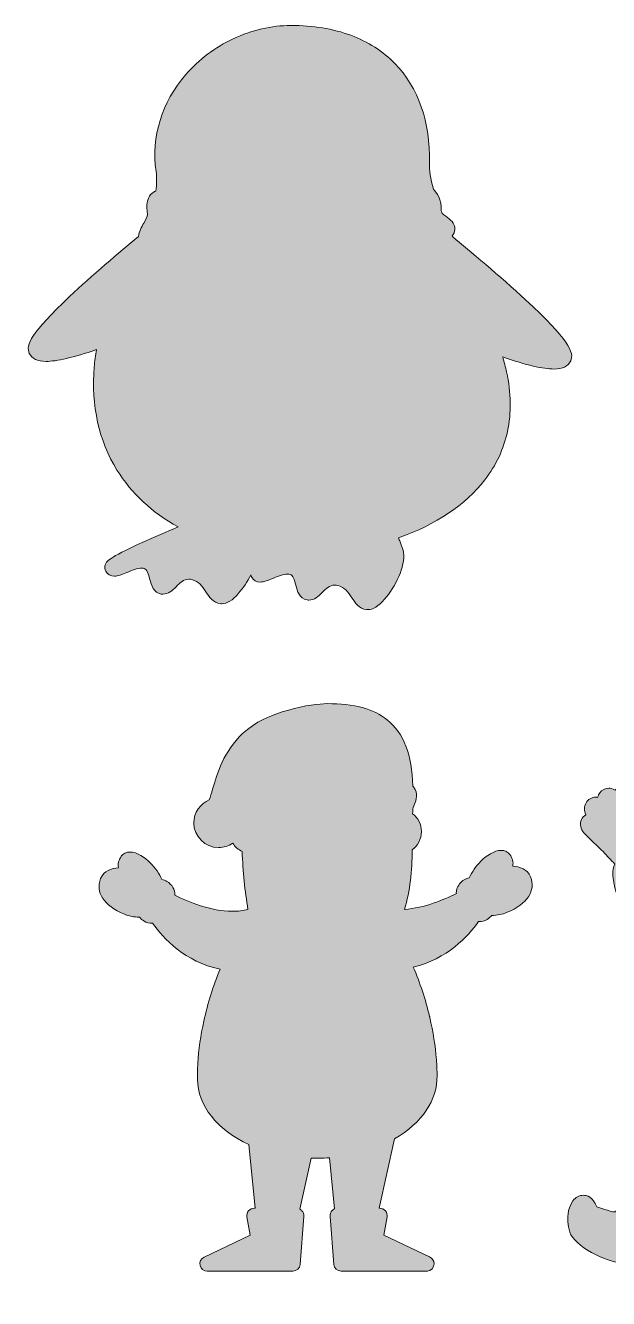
# Model space of a CAD drawing. Header units: inches. Extents: x -261 to 5410, y -3803 to -146.
# Drawn here: x 2835 to 3493, y -3781 to -2344 of the extents above; entities that cross this region are included whole.
import ezdxf

# ---------------------------------------------------------------- set-up
doc = ezdxf.new("R2010")
doc.units = ezdxf.units.IN
doc.header["$MEASUREMENT"] = 0
doc.layers.add('Layer 1', color=7, linetype='Continuous')

# ---------------------------------------------------------------- blocks, each defined once
blk = doc.blocks.new('block 44')
at = {"layer": 'Layer 1', "true_color": 0x2d2932}
h = blk.add_hatch(color=250, dxfattribs=at)
h.dxf.hatch_style = 2
edge = h.paths.add_edge_path()
edge.add_spline(control_points=[(3431.5, -2731.6), (3419.4, -2731.6), (3400.1, -2727.1), (3373.8, -2718), (3375.4, -2723.7), (3376.8, -2729.4), (3378, -2734.9), (3383.3, -2758.5), (3383.6, -2781.1), (3379.1, -2802), (3374.9, -2821.8), (3366.3, -2840.2), (3353.6, -2856.7), (3331.9, -2884.8), (3298.3, -2907.3), (3256.1, -2922.1), (3256.7, -2923.7), (3257.4, -2925.3), (3257.9, -2926.6), (3259.8, -2931.4), (3261.3, -2935.1), (3261.8, -2938.5), (3264, -2954.5), (3252.4, -2977.7), (3240.4, -2991.5), (3233.5, -2999.4), (3227.3, -3003.2), (3221.5, -3003.2), (3220.9, -3003.2), (3220.4, -3003.2), (3219.9, -3003.1), (3211.6, -3002.1), (3207.2, -2995.5), (3203.4, -2989.7), (3199.4, -2983.6), (3195.6, -2977.9), (3187.6, -2975.9), (3186.4, -2975.7), (3185.3, -2975.5), (3184.2, -2975.5), (3178.5, -2975.5), (3174.3, -2979.6), (3169.9, -2984), (3165.6, -2988.2), (3161.3, -2992.4), (3155.1, -2992.4), (3154.4, -2992.4), (3153.7, -2992.4), (3153, -2992.3), (3144.2, -2990.8), (3141.9, -2982.1), (3140.3, -2975.7), (3138.6, -2969.2), (3137.2, -2964.8), (3133.8, -2963.4), (3133.1, -2963.1), (3132.1, -2963), (3131, -2963), (3126.3, -2963), (3119.9, -2965.6), (3114.3, -2967.9), (3108.8, -2970.2), (3104.4, -2972), (3100.2, -2972), (3095.9, -2972), (3092.4, -2970), (3090.5, -2966.6), (3090, -2965.7), (3089.7, -2964.9), (3089.5, -2964), (3085.6, -2971.7), (3080.8, -2979), (3075.8, -2984.7), (3068.9, -2992.7), (3062.7, -2996.5), (3056.8, -2996.5), (3056.3, -2996.5), (3055.7, -2996.5), (3055.2, -2996.4), (3046.9, -2995.4), (3042.6, -2988.8), (3038.7, -2983), (3034.7, -2976.9), (3030.9, -2971.2), (3022.9, -2969.2), (3021.8, -2969), (3020.6, -2968.8), (3019.5, -2968.8), (3013.9, -2968.8), (3009.7, -2972.9), (3005.2, -2977.3), (3001, -2981.5), (2996.6, -2985.7), (2990.4, -2985.7), (2989.7, -2985.7), (2989, -2985.7), (2988.4, -2985.6), (2979.6, -2984.1), (2977.3, -2975.4), (2975.6, -2969), (2973.9, -2962.5), (2972.5, -2958.1), (2969.1, -2956.7), (2968.4, -2956.4), (2967.5, -2956.3), (2966.4, -2956.3), (2961.6, -2956.3), (2955.3, -2958.9), (2949.7, -2961.2), (2944.1, -2963.5), (2939.7, -2965.3), (2935.6, -2965.3), (2931.3, -2965.3), (2927.7, -2963.3), (2925.8, -2959.9), (2924.6, -2957.7), (2924.4, -2955), (2925.2, -2952.6), (2926.6, -2948.8), (2927.8, -2945.3), (2967, -2927.4), (2980.4, -2921.3), (2995.2, -2915), (3007.4, -2909.8), (2978.3, -2893.7), (2954.6, -2871.7), (2938.5, -2845.6), (2918, -2812.4), (2909.4, -2773.2), (2912.9, -2729.1), (2913.4, -2722.7), (2914.2, -2716.2), (2915.3, -2709.7), (2889.5, -2718.5), (2870.4, -2723), (2858.5, -2723), (2848.7, -2723), (2842.4, -2719.9), (2839.6, -2713.9), (2835.3, -2704.5), (2841.4, -2691.1), (2885.1, -2649.8), (2910.3, -2626.1), (2941, -2600), (2962.9, -2581.9), (2963.2, -2576.6), (2966.2, -2571.4), (2968.8, -2566.8), (2970.3, -2564.2), (2973.3, -2558.9), (2973.1, -2557.1), (2971.4, -2546.4), (2972.5, -2539.2), (2976.5, -2534.6), (2978.1, -2532.8), (2980.1, -2531.4), (2982.4, -2530.7), (2983.5, -2522.8), (2983.6, -2515.5), (2982.6, -2508.5), (2977.1, -2469.4), (2989, -2430.6), (3016.2, -2399.2), (3030.8, -2382.4), (3049.3, -2368.4), (3069.7, -2358.8), (3090.5, -2349), (3113, -2343.8), (3134.7, -2343.8), (3159.7, -2343.8), (3182.5, -2347.5), (3202.4, -2354.9), (3221.8, -2362.1), (3238.4, -2372.8), (3251.9, -2386.6), (3278.6, -2413.9), (3292.1, -2452.6), (3291, -2498.7), (3290.8, -2507.3), (3292.3, -2517), (3295.6, -2528.5), (3298.8, -2531.9), (3305.2, -2540.3), (3304.3, -2553.1), (3304.7, -2554.1), (3305.1, -2555), (3305.5, -2556.1), (3306.7, -2557.1), (3308.2, -2558.2), (3309.6, -2559.2), (3314.3, -2562.6), (3320.2, -2566.9), (3319.8, -2574.1), (3319.6, -2576.7), (3318.6, -2579.1), (3316.8, -2581.3), (3317, -2581.7), (3317.1, -2582), (3317.3, -2582.4), (3336, -2597.7), (3370.7, -2626.7), (3399.5, -2653.5), (3448, -2698.4), (3454.9, -2712.8), (3450.4, -2722.5), (3447.6, -2728.6), (3441.2, -2731.6), (3431.5, -2731.6)], knot_values=[0, 0, 0, 0, 1, 1, 1, 2, 2, 2, 3, 3, 3, 4, 4, 4, 5, 5, 5, 6, 6, 6, 7, 7, 7, 8, 8, 8, 9, 9, 9, 10, 10, 10, 11, 11, 11, 12, 12, 12, 13, 13, 13, 14, 14, 14, 15, 15, 15, 16, 16, 16, 17, 17, 17, 18, 18, 18, 19, 19, 19, 20, 20, 20, 21, 21, 21, 22, 22, 22, 23, 23, 23, 24, 24, 24, 25, 25, 25, 26, 26, 26, 27, 27, 27, 28, 28, 28, 29, 29, 29, 30, 30, 30, 31, 31, 31, 32, 32, 32, 33, 33, 33, 34, 34, 34, 35, 35, 35, 36, 36, 36, 37, 37, 37, 38, 38, 38, 39, 39, 39, 40, 40, 40, 41, 41, 41, 42, 42, 42, 43, 43, 43, 44, 44, 44, 45, 45, 45, 46, 46, 46, 47, 47, 47, 48, 48, 48, 49, 49, 49, 50, 50, 50, 51, 51, 51, 52, 52, 52, 53, 53, 53, 54, 54, 54, 55, 55, 55, 56, 56, 56, 57, 57, 57, 58, 58, 58, 59, 59, 59, 60, 60, 60, 61, 61, 61, 62, 62, 62, 63, 63, 63, 64, 64, 64, 65, 65, 65, 66, 66, 66, 67, 67, 67, 68, 68, 68, 69, 69, 69, 69], degree=3, periodic=1)
h = blk.add_hatch(color=250, dxfattribs=at)
h.dxf.hatch_style = 2
edge = h.paths.add_edge_path()
edge.add_spline(control_points=[(3405.1, -3304.8), (3411.4, -3320.3), (3401.3, -3335.7), (3378.8, -3344.8), (3373, -3347.2), (3367.3, -3348.3), (3361.7, -3348.3), (3361.7, -3348.3), (3361.3, -3348.3), (3361.3, -3348.3), (3359.9, -3350.2), (3358.1, -3351.7), (3356.1, -3352.9), (3353.3, -3354.5), (3350.2, -3355.3), (3347.1, -3355.3), (3346.9, -3355.3), (3346.7, -3355.3), (3346.5, -3355.3), (3334.7, -3371.9), (3311, -3397.7), (3272.8, -3406.6), (3280.4, -3424.2), (3286.6, -3443), (3291.2, -3462.5), (3291.3, -3462.8), (3291.4, -3463.1), (3291.4, -3463.4), (3295.2, -3479.5), (3297.7, -3495.6), (3298.9, -3511.3), (3299.4, -3517.3), (3299.6, -3523.3), (3299.7, -3529.1), (3300.1, -3556.7), (3282.7, -3582.6), (3251.8, -3600.4), (3251.8, -3600.4), (3234.4, -3678.9), (3234.4, -3678.9), (3234.4, -3678.9), (3235, -3678.9), (3235, -3678.9), (3237.5, -3678.9), (3239.8, -3680), (3241.4, -3681.9), (3243, -3683.8), (3243.7, -3686.3), (3243.2, -3688.7), (3243.2, -3688.7), (3239.6, -3709.2), (3239.6, -3709.2), (3239.6, -3709.2), (3291.2, -3733.8), (3291.2, -3733.8), (3294.3, -3735.2), (3296.2, -3738.2), (3296.2, -3741.5), (3296.2, -3745.9), (3292.9, -3749.5), (3288.7, -3749.9), (3288.7, -3749.9), (3288.5, -3749.9), (3288.5, -3749.9), (3288.5, -3749.9), (3191.5, -3749.9), (3191.5, -3749.9), (3187.2, -3749.9), (3183.5, -3746.5), (3183.2, -3742.2), (3183.2, -3742.2), (3178.9, -3688), (3178.9, -3688), (3178.8, -3685.6), (3179.6, -3683.3), (3181.1, -3681.6), (3181.9, -3680.8), (3182.9, -3680.1), (3184, -3679.6), (3184, -3679.6), (3178.3, -3621.9), (3178.3, -3621.9), (3174.2, -3622.3), (3170, -3622.4), (3165.9, -3622.5), (3164.8, -3622.5), (3163.8, -3622.5), (3162.7, -3622.5), (3161, -3622.5), (3159.3, -3622.5), (3157.6, -3622.5), (3157.6, -3622.5), (3144.8, -3679.8), (3144.8, -3679.8), (3145.7, -3680.3), (3146.5, -3680.9), (3147.2, -3681.6), (3148.7, -3683.3), (3149.5, -3685.6), (3149.4, -3688), (3149.4, -3688), (3145.1, -3742.2), (3145.1, -3742.2), (3144.8, -3746.5), (3141.1, -3749.9), (3136.8, -3749.9), (3136.8, -3749.9), (3040.4, -3749.9), (3040.4, -3749.9), (3036.5, -3749.9), (3033.1, -3747.2), (3032.3, -3743.4), (3031.4, -3739.5), (3033.3, -3735.7), (3036.8, -3734), (3036.8, -3734), (3088.7, -3709.2), (3088.7, -3709.2), (3088.7, -3709.2), (3085.1, -3688.7), (3085.1, -3688.7), (3084.6, -3686.3), (3085.3, -3683.8), (3086.9, -3681.9), (3088.5, -3680), (3090.8, -3678.9), (3093.3, -3678.9), (3093.3, -3678.9), (3094.5, -3678.9), (3094.5, -3678.9), (3094.5, -3678.9), (3087.4, -3607), (3087.4, -3607), (3051.4, -3590.5), (3029.8, -3563), (3029.3, -3533.1), (3029.2, -3527.4), (3029.4, -3521.5), (3029.7, -3515.4), (3030.6, -3500.1), (3032.9, -3484), (3036.5, -3467.6), (3040.9, -3447.7), (3047.2, -3427.6), (3054.8, -3409), (3015.2, -3400.7), (2990.8, -3374.3), (2978.7, -3357.2), (2978.7, -3357.2), (2978.1, -3357.2), (2978.1, -3357.2), (2975, -3357.2), (2971.9, -3356.4), (2969.1, -3354.8), (2967, -3353.6), (2965.3, -3352.1), (2963.8, -3350.3), (2963.8, -3350.3), (2963.5, -3350.3), (2963.5, -3350.3), (2957.9, -3350.3), (2952.1, -3349.1), (2946.4, -3346.7), (2923.9, -3337.6), (2913.8, -3322.2), (2920.1, -3306.7), (2923.7, -3297.8), (2932.4, -3295.3), (2940.1, -3294.6), (2939.3, -3290.2), (2940.4, -3285.8), (2943.4, -3281.6), (2945.5, -3278.5), (2949.1, -3276.8), (2953.2, -3276.8), (2961.1, -3276.8), (2970.2, -3283.1), (2976.1, -3289), (2981.8, -3294.7), (2986.3, -3301.2), (2989.1, -3307.9), (2991.1, -3308.3), (2993.1, -3309), (2994.8, -3310), (3000.6, -3313.3), (3004, -3319.4), (3003.8, -3325.5), (3018.7, -3333), (3044.3, -3343.7), (3068.6, -3343.7), (3074.9, -3343.7), (3080.9, -3343), (3086.3, -3341.5), (3082.8, -3320.9), (3080.6, -3299), (3079.7, -3276.1), (3075.4, -3274.3), (3071.7, -3271), (3069.2, -3266.8), (3064.6, -3270), (3059, -3271.8), (3053.2, -3271.8), (3037.7, -3271.8), (3025.2, -3259.2), (3025.2, -3243.8), (3025.2, -3232.4), (3032.3, -3222), (3042.7, -3217.8), (3044, -3214.3), (3045.2, -3210.2), (3046.4, -3205.9), (3051.6, -3188.1), (3058.7, -3163.6), (3080.3, -3143), (3107, -3117.3), (3159.4, -3109.3), (3175.5, -3109.3), (3206.2, -3109.3), (3227.7, -3115.1), (3243.2, -3127.5), (3262.2, -3142.6), (3271.6, -3167.1), (3272.2, -3202.3), (3272.5, -3202.6), (3272.7, -3203), (3273, -3203.3), (3279, -3210.5), (3275.9, -3218.2), (3274.1, -3222.8), (3273.1, -3225.3), (3272.2, -3227.6), (3272.2, -3229.8), (3272.2, -3230.6), (3272.2, -3231.9), (3272, -3233.5), (3278.2, -3237.9), (3282, -3245.4), (3282, -3253.7), (3282, -3262.2), (3277.9, -3270), (3271.4, -3274.3), (3271.9, -3298.3), (3269.1, -3320.4), (3262.9, -3341.6), (3285.2, -3340), (3307.7, -3330.5), (3321.4, -3323.6), (3321.3, -3322), (3321.5, -3320.4), (3321.9, -3318.8), (3323.2, -3314.4), (3326.2, -3310.5), (3330.4, -3308.1), (3332.1, -3307.1), (3334, -3306.4), (3336, -3306), (3338.9, -3299.3), (3343.3, -3292.8), (3349.1, -3287.1), (3355, -3281.2), (3364.1, -3274.9), (3372, -3274.9), (3376.1, -3274.9), (3379.6, -3276.6), (3381.8, -3279.7), (3384.8, -3283.8), (3385.9, -3288.3), (3385.1, -3292.7), (3392.8, -3293.4), (3401.5, -3295.9), (3405.1, -3304.8)], knot_values=[0, 0, 0, 0, 1, 1, 1, 2, 2, 2, 3, 3, 3, 4, 4, 4, 5, 5, 5, 6, 6, 6, 7, 7, 7, 8, 8, 8, 9, 9, 9, 10, 10, 10, 11, 11, 11, 12, 12, 12, 13, 13, 13, 14, 14, 14, 15, 15, 15, 16, 16, 16, 17, 17, 17, 18, 18, 18, 19, 19, 19, 20, 20, 20, 21, 21, 21, 22, 22, 22, 23, 23, 23, 24, 24, 24, 25, 25, 25, 26, 26, 26, 27, 27, 27, 28, 28, 28, 29, 29, 29, 30, 30, 30, 31, 31, 31, 32, 32, 32, 33, 33, 33, 34, 34, 34, 35, 35, 35, 36, 36, 36, 37, 37, 37, 38, 38, 38, 39, 39, 39, 40, 40, 40, 41, 41, 41, 42, 42, 42, 43, 43, 43, 44, 44, 44, 45, 45, 45, 46, 46, 46, 47, 47, 47, 48, 48, 48, 49, 49, 49, 50, 50, 50, 51, 51, 51, 52, 52, 52, 53, 53, 53, 54, 54, 54, 55, 55, 55, 56, 56, 56, 57, 57, 57, 58, 58, 58, 59, 59, 59, 60, 60, 60, 61, 61, 61, 62, 62, 62, 63, 63, 63, 64, 64, 64, 65, 65, 65, 66, 66, 66, 67, 67, 67, 68, 68, 68, 69, 69, 69, 70, 70, 70, 71, 71, 71, 72, 72, 72, 73, 73, 73, 74, 74, 74, 75, 75, 75, 76, 76, 76, 77, 77, 77, 78, 78, 78, 79, 79, 79, 80, 80, 80, 81, 81, 81, 82, 82, 82, 83, 83, 83, 84, 84, 84, 85, 85, 85, 86, 86, 86, 87, 87, 87, 88, 88, 88, 89, 89, 89, 90, 90, 90, 90], degree=3, periodic=1)
h = blk.add_hatch(color=250, dxfattribs=at)
h.dxf.hatch_style = 2
edge = h.paths.add_edge_path()
edge.add_spline(control_points=[(3925.8, -3479.1), (3923.6, -3486.7), (3915.7, -3504.5), (3888.2, -3504.5), (3886.2, -3504.5), (3884, -3504.4), (3881.8, -3504.2), (3881.4, -3508.6), (3880.7, -3512.2), (3879.6, -3514.9), (3882.1, -3520.8), (3890.9, -3527.9), (3898.1, -3533.7), (3907.9, -3541.7), (3916.4, -3548.6), (3917, -3557.3), (3917.2, -3560.2), (3915.6, -3563.1), (3913, -3564.5), (3901.5, -3570.7), (3888.9, -3576.3), (3875.4, -3581.2), (3876.7, -3586.5), (3877.9, -3591), (3879.2, -3595.3), (3881.5, -3596.1), (3885.5, -3597.8), (3887, -3602.8), (3887.9, -3606), (3886.9, -3609.1), (3885.7, -3612.6), (3885.6, -3613), (3885.3, -3613.8), (3885.1, -3614.4), (3891.3, -3636), (3892.3, -3652.6), (3892, -3663.2), (3897.2, -3672.3), (3898.8, -3692.9), (3899.2, -3705.7), (3901.3, -3709.7), (3906.7, -3720.4), (3907.8, -3722.5), (3910.5, -3727.9), (3909.2, -3735), (3903.8, -3744.2), (3896.2, -3757), (3875.5, -3780.3), (3861.4, -3780.7), (3860.7, -3780.8), (3860, -3780.8), (3859.3, -3780.8), (3840, -3780.8), (3824.3, -3771), (3824.3, -3759.1), (3824.3, -3754.2), (3827, -3749.9), (3831.7, -3747.2), (3834.2, -3745.8), (3837.4, -3744.8), (3841.2, -3744.4), (3842.6, -3741.7), (3844.3, -3738.9), (3846, -3736.3), (3847.6, -3733.8), (3851.7, -3727.4), (3851.6, -3725.3), (3850.2, -3723.6), (3848.6, -3722), (3847.1, -3720.3), (3836.1, -3708.3), (3829, -3700.2), (3827.5, -3693.3), (3781.8, -3678.3), (3751.1, -3662.8), (3723.3, -3640.4), (3711.3, -3644.8), (3697.9, -3649.2), (3686, -3653.2), (3670.5, -3658.3), (3655.7, -3663.2), (3645.6, -3667.3), (3645, -3669.6), (3643.6, -3673.8), (3638.8, -3675.7), (3637.7, -3676.2), (3636.5, -3676.4), (3635.2, -3676.4), (3633.2, -3676.4), (3631.1, -3675.9), (3628.9, -3675.4), (3628.4, -3675.2), (3627.7, -3675), (3627.1, -3674.9), (3615.5, -3679.7), (3601.8, -3687.4), (3589.7, -3694.3), (3584.3, -3697.4), (3578.7, -3700.5), (3573.8, -3703.1), (3573.8, -3703.2), (3573.8, -3703.2), (3573.7, -3703.3), (3569.8, -3711.8), (3548.8, -3719.4), (3531.4, -3724.4), (3531.4, -3724.4), (3517.1, -3736.7), (3517.1, -3736.7), (3514.5, -3739), (3511, -3740.1), (3506.7, -3740.1), (3491, -3740.1), (3453.8, -3721.2), (3449.4, -3705.8), (3444.7, -3689.4), (3448.1, -3676.8), (3452.9, -3670.6), (3456, -3666.4), (3460.1, -3664.2), (3464.6, -3664.2), (3468.5, -3664.2), (3475.5, -3666), (3479.8, -3677.4), (3482.8, -3678.1), (3485.8, -3679.1), (3488.8, -3680.1), (3492.8, -3681.5), (3497.4, -3683), (3500.2, -3683), (3500.5, -3683), (3500.7, -3683), (3500.9, -3682.9), (3502.1, -3681.1), (3503.4, -3679.2), (3504.6, -3677.3), (3514.4, -3662.5), (3520.5, -3653.7), (3527.3, -3651.3), (3535.6, -3615.9), (3547.9, -3582.9), (3563.9, -3553.2), (3560.2, -3550.5), (3557.6, -3548), (3555.9, -3545.5), (3549.1, -3535.5), (3558.6, -3525.8), (3566.3, -3518), (3567.9, -3516.3), (3569.6, -3514.6), (3571.2, -3512.9), (3566.1, -3503.4), (3566.1, -3484.6), (3567.4, -3479.8), (3567.5, -3479.2), (3567.7, -3478.6), (3568, -3478.1), (3567.1, -3471.8), (3566.7, -3465.4), (3566.7, -3459.2), (3566.7, -3451.7), (3566.9, -3444.4), (3567.4, -3437.5), (3533.4, -3402.6), (3518.1, -3364.5), (3511.1, -3338), (3504.6, -3332), (3500.1, -3319.2), (3498.6, -3309.1), (3497.4, -3301.2), (3497.9, -3294.9), (3500.2, -3290.4), (3495.8, -3286.1), (3491.5, -3281.3), (3487.1, -3276.2), (3483.6, -3272.9), (3468.9, -3259.1), (3465.2, -3255.1), (3461.5, -3251), (3460.5, -3245), (3462.6, -3240.1), (3463.7, -3237.8), (3465.3, -3236), (3467.4, -3234.7), (3465.4, -3230.5), (3465.5, -3225.3), (3467.8, -3221.3), (3470.1, -3217.3), (3474.1, -3214.9), (3478.6, -3214.9), (3479.4, -3214.9), (3480.1, -3215), (3480.8, -3215.1), (3481.3, -3213.2), (3482.1, -3211.5), (3483.2, -3209.9), (3485.7, -3206.6), (3489.4, -3204.7), (3493.4, -3204.7), (3495, -3204.7), (3497.7, -3205), (3500.6, -3206.9), (3503.1, -3204.4), (3506.3, -3203), (3509.7, -3203), (3512, -3203), (3517.7, -3203.7), (3521.7, -3210.7), (3524.6, -3215.5), (3528.1, -3225.7), (3531, -3234.4), (3532, -3233.2), (3532.9, -3232.1), (3533.6, -3231.2), (3536.1, -3228.2), (3539.8, -3226.5), (3544, -3226.5), (3549, -3226.5), (3553.9, -3229), (3556.8, -3233.1), (3559.7, -3237), (3560.4, -3242.1), (3558.7, -3246.9), (3557.1, -3251.9), (3552.9, -3260.9), (3549, -3269), (3549.3, -3269), (3549.6, -3269), (3549.8, -3269), (3551.8, -3269), (3553.5, -3269.2), (3555, -3269.7), (3565.8, -3273.2), (3575.4, -3294.7), (3578.1, -3303.9), (3579.1, -3307.3), (3579.5, -3310), (3579.5, -3312.4), (3586.9, -3321.9), (3593.4, -3329.9), (3598.9, -3336.3), (3604, -3330.1), (3610, -3324.3), (3616.7, -3319.1), (3616.9, -3318.9), (3617.2, -3318.7), (3617.4, -3318.5), (3617.4, -3318.5), (3617.9, -3318.3), (3617.9, -3318.3), (3615.3, -3315.2), (3613.5, -3311.7), (3612.6, -3307.8), (3610.2, -3306.2), (3607.7, -3303.3), (3606, -3298.4), (3600, -3280.7), (3607.2, -3244.3), (3619.2, -3232.4), (3619.2, -3232.3), (3619.3, -3232.3), (3619.4, -3232.2), (3623.6, -3217.3), (3631.2, -3202.4), (3637.9, -3195.6), (3638.7, -3194.8), (3639.4, -3194), (3640.3, -3193.2), (3651.6, -3181.5), (3667.2, -3165.4), (3715.8, -3165.4), (3724, -3165.4), (3732.8, -3165.9), (3742.3, -3166.8), (3742.5, -3166.8), (3742.6, -3166.8), (3742.7, -3166.9), (3755.9, -3168.9), (3768.2, -3170), (3779.3, -3170), (3823.7, -3170), (3839, -3153.2), (3847.3, -3144.2), (3851.5, -3139.7), (3855.1, -3135.7), (3860.7, -3135.7), (3866.7, -3135.7), (3870.5, -3140.6), (3871.7, -3142.1), (3897.1, -3174.9), (3877.6, -3213), (3865.9, -3235.7), (3863.5, -3240.5), (3860.2, -3246.9), (3860, -3248.8), (3859.2, -3261.5), (3855.8, -3271.3), (3849.4, -3278.8), (3850, -3282.3), (3850.2, -3285.6), (3850, -3288.9), (3849.1, -3303.3), (3844.8, -3314.1), (3836.8, -3321.8), (3849, -3339.1), (3856.5, -3356.4), (3859, -3373.3), (3873.1, -3383), (3896, -3401.2), (3905.8, -3423.1), (3921.8, -3434.5), (3931, -3460.1), (3925.8, -3479.1)], knot_values=[0, 0, 0, 0, 1, 1, 1, 2, 2, 2, 3, 3, 3, 4, 4, 4, 5, 5, 5, 6, 6, 6, 7, 7, 7, 8, 8, 8, 9, 9, 9, 10, 10, 10, 11, 11, 11, 12, 12, 12, 13, 13, 13, 14, 14, 14, 15, 15, 15, 16, 16, 16, 17, 17, 17, 18, 18, 18, 19, 19, 19, 20, 20, 20, 21, 21, 21, 22, 22, 22, 23, 23, 23, 24, 24, 24, 25, 25, 25, 26, 26, 26, 27, 27, 27, 28, 28, 28, 29, 29, 29, 30, 30, 30, 31, 31, 31, 32, 32, 32, 33, 33, 33, 34, 34, 34, 35, 35, 35, 36, 36, 36, 37, 37, 37, 38, 38, 38, 39, 39, 39, 40, 40, 40, 41, 41, 41, 42, 42, 42, 43, 43, 43, 44, 44, 44, 45, 45, 45, 46, 46, 46, 47, 47, 47, 48, 48, 48, 49, 49, 49, 50, 50, 50, 51, 51, 51, 52, 52, 52, 53, 53, 53, 54, 54, 54, 55, 55, 55, 56, 56, 56, 57, 57, 57, 58, 58, 58, 59, 59, 59, 60, 60, 60, 61, 61, 61, 62, 62, 62, 63, 63, 63, 64, 64, 64, 65, 65, 65, 66, 66, 66, 67, 67, 67, 68, 68, 68, 69, 69, 69, 70, 70, 70, 71, 71, 71, 72, 72, 72, 73, 73, 73, 74, 74, 74, 75, 75, 75, 76, 76, 76, 77, 77, 77, 78, 78, 78, 79, 79, 79, 80, 80, 80, 81, 81, 81, 82, 82, 82, 83, 83, 83, 84, 84, 84, 85, 85, 85, 86, 86, 86, 87, 87, 87, 88, 88, 88, 89, 89, 89, 90, 90, 90, 91, 91, 91, 92, 92, 92, 93, 93, 93, 94, 94, 94, 95, 95, 95, 96, 96, 96, 97, 97, 97, 98, 98, 98, 99, 99, 99, 100, 100, 100, 101, 101, 101, 102, 102, 102, 103, 103, 103, 104, 104, 104, 104], degree=3, periodic=1)
at = {"layer": 'Layer 1', "lineweight": 0}
for points, knots in [([(3431.5, -2731.6), (3419.4, -2731.6), (3400.1, -2727.1), (3373.8, -2718), (3375.4, -2723.7), (3376.8, -2729.4), (3378, -2734.9), (3383.3, -2758.5), (3383.6, -2781.1), (3379.1, -2802), (3374.9, -2821.8), (3366.3, -2840.2), (3353.6, -2856.7), (3331.9, -2884.8), (3298.3, -2907.3), (3256.1, -2922.1), (3256.7, -2923.7), (3257.4, -2925.3), (3257.9, -2926.6), (3259.8, -2931.4), (3261.3, -2935.1), (3261.8, -2938.5), (3264, -2954.5), (3252.4, -2977.7), (3240.4, -2991.5), (3233.5, -2999.4), (3227.3, -3003.2), (3221.5, -3003.2), (3220.9, -3003.2), (3220.4, -3003.2), (3219.9, -3003.1), (3211.6, -3002.1), (3207.2, -2995.5), (3203.4, -2989.7), (3199.4, -2983.6), (3195.6, -2977.9), (3187.6, -2975.9), (3186.4, -2975.7), (3185.3, -2975.5), (3184.2, -2975.5), (3178.5, -2975.5), (3174.3, -2979.6), (3169.9, -2984), (3165.6, -2988.2), (3161.3, -2992.4), (3155.1, -2992.4), (3154.4, -2992.4), (3153.7, -2992.4), (3153, -2992.3), (3144.2, -2990.8), (3141.9, -2982.1), (3140.3, -2975.7), (3138.6, -2969.2), (3137.2, -2964.8), (3133.8, -2963.4), (3133.1, -2963.1), (3132.1, -2963), (3131, -2963), (3126.3, -2963), (3119.9, -2965.6), (3114.3, -2967.9), (3108.8, -2970.2), (3104.4, -2972), (3100.2, -2972), (3095.9, -2972), (3092.4, -2970), (3090.5, -2966.6), (3090, -2965.7), (3089.7, -2964.9), (3089.5, -2964), (3085.6, -2971.7), (3080.8, -2979), (3075.8, -2984.7), (3068.9, -2992.7), (3062.7, -2996.5), (3056.8, -2996.5), (3056.3, -2996.5), (3055.7, -2996.5), (3055.2, -2996.4), (3046.9, -2995.4), (3042.6, -2988.8), (3038.7, -2983), (3034.7, -2976.9), (3030.9, -2971.2), (3022.9, -2969.2), (3021.8, -2969), (3020.6, -2968.8), (3019.5, -2968.8), (3013.9, -2968.8), (3009.7, -2972.9), (3005.2, -2977.3), (3001, -2981.5), (2996.6, -2985.7), (2990.4, -2985.7), (2989.7, -2985.7), (2989, -2985.7), (2988.4, -2985.6), (2979.6, -2984.1), (2977.3, -2975.4), (2975.6, -2969), (2973.9, -2962.5), (2972.5, -2958.1), (2969.1, -2956.7), (2968.4, -2956.4), (2967.5, -2956.3), (2966.4, -2956.3), (2961.6, -2956.3), (2955.3, -2958.9), (2949.7, -2961.2), (2944.1, -2963.5), (2939.7, -2965.3), (2935.6, -2965.3), (2931.3, -2965.3), (2927.7, -2963.3), (2925.8, -2959.9), (2924.6, -2957.7), (2924.4, -2955), (2925.2, -2952.6), (2926.6, -2948.8), (2927.8, -2945.3), (2967, -2927.4), (2980.4, -2921.3), (2995.2, -2915), (3007.4, -2909.8), (2978.3, -2893.7), (2954.6, -2871.7), (2938.5, -2845.6), (2918, -2812.4), (2909.4, -2773.2), (2912.9, -2729.1), (2913.4, -2722.7), (2914.2, -2716.2), (2915.3, -2709.7), (2889.5, -2718.5), (2870.4, -2723), (2858.5, -2723), (2848.7, -2723), (2842.4, -2719.9), (2839.6, -2713.9), (2835.3, -2704.5), (2841.4, -2691.1), (2885.1, -2649.8), (2910.3, -2626.1), (2941, -2600), (2962.9, -2581.9), (2963.2, -2576.6), (2966.2, -2571.4), (2968.8, -2566.8), (2970.3, -2564.2), (2973.3, -2558.9), (2973.1, -2557.1), (2971.4, -2546.4), (2972.5, -2539.2), (2976.5, -2534.6), (2978.1, -2532.8), (2980.1, -2531.4), (2982.4, -2530.7), (2983.5, -2522.8), (2983.6, -2515.5), (2982.6, -2508.5), (2977.1, -2469.4), (2989, -2430.6), (3016.2, -2399.2), (3030.8, -2382.4), (3049.3, -2368.4), (3069.7, -2358.8), (3090.5, -2349), (3113, -2343.8), (3134.7, -2343.8), (3159.7, -2343.8), (3182.5, -2347.5), (3202.4, -2354.9), (3221.8, -2362.1), (3238.4, -2372.8), (3251.9, -2386.6), (3278.6, -2413.9), (3292.1, -2452.6), (3291, -2498.7), (3290.8, -2507.3), (3292.3, -2517), (3295.6, -2528.5), (3298.8, -2531.9), (3305.2, -2540.3), (3304.3, -2553.1), (3304.7, -2554.1), (3305.1, -2555), (3305.5, -2556.1), (3306.7, -2557.1), (3308.2, -2558.2), (3309.6, -2559.2), (3314.3, -2562.6), (3320.2, -2566.9), (3319.8, -2574.1), (3319.6, -2576.7), (3318.6, -2579.1), (3316.8, -2581.3), (3317, -2581.7), (3317.1, -2582), (3317.3, -2582.4), (3336, -2597.7), (3370.7, -2626.7), (3399.5, -2653.5), (3448, -2698.4), (3454.9, -2712.8), (3450.4, -2722.5), (3447.6, -2728.6), (3441.2, -2731.6), (3431.5, -2731.6)], [0, 0, 0, 0, 1, 1, 1, 2, 2, 2, 3, 3, 3, 4, 4, 4, 5, 5, 5, 6, 6, 6, 7, 7, 7, 8, 8, 8, 9, 9, 9, 10, 10, 10, 11, 11, 11, 12, 12, 12, 13, 13, 13, 14, 14, 14, 15, 15, 15, 16, 16, 16, 17, 17, 17, 18, 18, 18, 19, 19, 19, 20, 20, 20, 21, 21, 21, 22, 22, 22, 23, 23, 23, 24, 24, 24, 25, 25, 25, 26, 26, 26, 27, 27, 27, 28, 28, 28, 29, 29, 29, 30, 30, 30, 31, 31, 31, 32, 32, 32, 33, 33, 33, 34, 34, 34, 35, 35, 35, 36, 36, 36, 37, 37, 37, 38, 38, 38, 39, 39, 39, 40, 40, 40, 41, 41, 41, 42, 42, 42, 43, 43, 43, 44, 44, 44, 45, 45, 45, 46, 46, 46, 47, 47, 47, 48, 48, 48, 49, 49, 49, 50, 50, 50, 51, 51, 51, 52, 52, 52, 53, 53, 53, 54, 54, 54, 55, 55, 55, 56, 56, 56, 57, 57, 57, 58, 58, 58, 59, 59, 59, 60, 60, 60, 61, 61, 61, 62, 62, 62, 63, 63, 63, 64, 64, 64, 65, 65, 65, 66, 66, 66, 67, 67, 67, 68, 68, 68, 69, 69, 69, 69]), ([(3405.1, -3304.8), (3411.4, -3320.3), (3401.3, -3335.7), (3378.8, -3344.8), (3373, -3347.2), (3367.3, -3348.3), (3361.7, -3348.3), (3361.7, -3348.3), (3361.3, -3348.3), (3361.3, -3348.3), (3359.9, -3350.2), (3358.1, -3351.7), (3356.1, -3352.9), (3353.3, -3354.5), (3350.2, -3355.3), (3347.1, -3355.3), (3346.9, -3355.3), (3346.7, -3355.3), (3346.5, -3355.3), (3334.7, -3371.9), (3311, -3397.7), (3272.8, -3406.6), (3280.4, -3424.2), (3286.6, -3443), (3291.2, -3462.5), (3291.3, -3462.8), (3291.4, -3463.1), (3291.4, -3463.4), (3295.2, -3479.5), (3297.7, -3495.6), (3298.9, -3511.3), (3299.4, -3517.3), (3299.6, -3523.3), (3299.7, -3529.1), (3300.1, -3556.7), (3282.7, -3582.6), (3251.8, -3600.4), (3251.8, -3600.4), (3234.4, -3678.9), (3234.4, -3678.9), (3234.4, -3678.9), (3235, -3678.9), (3235, -3678.9), (3237.5, -3678.9), (3239.8, -3680), (3241.4, -3681.9), (3243, -3683.8), (3243.7, -3686.3), (3243.2, -3688.7), (3243.2, -3688.7), (3239.6, -3709.2), (3239.6, -3709.2), (3239.6, -3709.2), (3291.2, -3733.8), (3291.2, -3733.8), (3294.3, -3735.2), (3296.2, -3738.2), (3296.2, -3741.5), (3296.2, -3745.9), (3292.9, -3749.5), (3288.7, -3749.9), (3288.7, -3749.9), (3288.5, -3749.9), (3288.5, -3749.9), (3288.5, -3749.9), (3191.5, -3749.9), (3191.5, -3749.9), (3187.2, -3749.9), (3183.5, -3746.5), (3183.2, -3742.2), (3183.2, -3742.2), (3178.9, -3688), (3178.9, -3688), (3178.8, -3685.6), (3179.6, -3683.3), (3181.1, -3681.6), (3181.9, -3680.8), (3182.9, -3680.1), (3184, -3679.6), (3184, -3679.6), (3178.3, -3621.9), (3178.3, -3621.9), (3174.2, -3622.3), (3170, -3622.4), (3165.9, -3622.5), (3164.8, -3622.5), (3163.8, -3622.5), (3162.7, -3622.5), (3161, -3622.5), (3159.3, -3622.5), (3157.6, -3622.5), (3157.6, -3622.5), (3144.8, -3679.8), (3144.8, -3679.8), (3145.7, -3680.3), (3146.5, -3680.9), (3147.2, -3681.6), (3148.7, -3683.3), (3149.5, -3685.6), (3149.4, -3688), (3149.4, -3688), (3145.1, -3742.2), (3145.1, -3742.2), (3144.8, -3746.5), (3141.1, -3749.9), (3136.8, -3749.9), (3136.8, -3749.9), (3040.4, -3749.9), (3040.4, -3749.9), (3036.5, -3749.9), (3033.1, -3747.2), (3032.3, -3743.4), (3031.4, -3739.5), (3033.3, -3735.7), (3036.8, -3734), (3036.8, -3734), (3088.7, -3709.2), (3088.7, -3709.2), (3088.7, -3709.2), (3085.1, -3688.7), (3085.1, -3688.7), (3084.6, -3686.3), (3085.3, -3683.8), (3086.9, -3681.9), (3088.5, -3680), (3090.8, -3678.9), (3093.3, -3678.9), (3093.3, -3678.9), (3094.5, -3678.9), (3094.5, -3678.9), (3094.5, -3678.9), (3087.4, -3607), (3087.4, -3607), (3051.4, -3590.5), (3029.8, -3563), (3029.3, -3533.1), (3029.2, -3527.4), (3029.4, -3521.5), (3029.7, -3515.4), (3030.6, -3500.1), (3032.9, -3484), (3036.5, -3467.6), (3040.9, -3447.7), (3047.2, -3427.6), (3054.8, -3409), (3015.2, -3400.7), (2990.8, -3374.3), (2978.7, -3357.2), (2978.7, -3357.2), (2978.1, -3357.2), (2978.1, -3357.2), (2975, -3357.2), (2971.9, -3356.4), (2969.1, -3354.8), (2967, -3353.6), (2965.3, -3352.1), (2963.8, -3350.3), (2963.8, -3350.3), (2963.5, -3350.3), (2963.5, -3350.3), (2957.9, -3350.3), (2952.1, -3349.1), (2946.4, -3346.7), (2923.9, -3337.6), (2913.8, -3322.2), (2920.1, -3306.7), (2923.7, -3297.8), (2932.4, -3295.3), (2940.1, -3294.6), (2939.3, -3290.2), (2940.4, -3285.8), (2943.4, -3281.6), (2945.5, -3278.5), (2949.1, -3276.8), (2953.2, -3276.8), (2961.1, -3276.8), (2970.2, -3283.1), (2976.1, -3289), (2981.8, -3294.7), (2986.3, -3301.2), (2989.1, -3307.9), (2991.1, -3308.3), (2993.1, -3309), (2994.8, -3310), (3000.6, -3313.3), (3004, -3319.4), (3003.8, -3325.5), (3018.7, -3333), (3044.3, -3343.7), (3068.6, -3343.7), (3074.9, -3343.7), (3080.9, -3343), (3086.3, -3341.5), (3082.8, -3320.9), (3080.6, -3299), (3079.7, -3276.1), (3075.4, -3274.3), (3071.7, -3271), (3069.2, -3266.8), (3064.6, -3270), (3059, -3271.8), (3053.2, -3271.8), (3037.7, -3271.8), (3025.2, -3259.2), (3025.2, -3243.8), (3025.2, -3232.4), (3032.3, -3222), (3042.7, -3217.8), (3044, -3214.3), (3045.2, -3210.2), (3046.4, -3205.9), (3051.6, -3188.1), (3058.7, -3163.6), (3080.3, -3143), (3107, -3117.3), (3159.4, -3109.3), (3175.5, -3109.3), (3206.2, -3109.3), (3227.7, -3115.1), (3243.2, -3127.5), (3262.2, -3142.6), (3271.6, -3167.1), (3272.2, -3202.3), (3272.5, -3202.6), (3272.7, -3203), (3273, -3203.3), (3279, -3210.5), (3275.9, -3218.2), (3274.1, -3222.8), (3273.1, -3225.3), (3272.2, -3227.6), (3272.2, -3229.8), (3272.2, -3230.6), (3272.2, -3231.9), (3272, -3233.5), (3278.2, -3237.9), (3282, -3245.4), (3282, -3253.7), (3282, -3262.2), (3277.9, -3270), (3271.4, -3274.3), (3271.9, -3298.3), (3269.1, -3320.4), (3262.9, -3341.6), (3285.2, -3340), (3307.7, -3330.5), (3321.4, -3323.6), (3321.3, -3322), (3321.5, -3320.4), (3321.9, -3318.8), (3323.2, -3314.4), (3326.2, -3310.5), (3330.4, -3308.1), (3332.1, -3307.1), (3334, -3306.4), (3336, -3306), (3338.9, -3299.3), (3343.3, -3292.8), (3349.1, -3287.1), (3355, -3281.2), (3364.1, -3274.9), (3372, -3274.9), (3376.1, -3274.9), (3379.6, -3276.6), (3381.8, -3279.7), (3384.8, -3283.8), (3385.9, -3288.3), (3385.1, -3292.7), (3392.8, -3293.4), (3401.5, -3295.9), (3405.1, -3304.8)], [0, 0, 0, 0, 1, 1, 1, 2, 2, 2, 3, 3, 3, 4, 4, 4, 5, 5, 5, 6, 6, 6, 7, 7, 7, 8, 8, 8, 9, 9, 9, 10, 10, 10, 11, 11, 11, 12, 12, 12, 13, 13, 13, 14, 14, 14, 15, 15, 15, 16, 16, 16, 17, 17, 17, 18, 18, 18, 19, 19, 19, 20, 20, 20, 21, 21, 21, 22, 22, 22, 23, 23, 23, 24, 24, 24, 25, 25, 25, 26, 26, 26, 27, 27, 27, 28, 28, 28, 29, 29, 29, 30, 30, 30, 31, 31, 31, 32, 32, 32, 33, 33, 33, 34, 34, 34, 35, 35, 35, 36, 36, 36, 37, 37, 37, 38, 38, 38, 39, 39, 39, 40, 40, 40, 41, 41, 41, 42, 42, 42, 43, 43, 43, 44, 44, 44, 45, 45, 45, 46, 46, 46, 47, 47, 47, 48, 48, 48, 49, 49, 49, 50, 50, 50, 51, 51, 51, 52, 52, 52, 53, 53, 53, 54, 54, 54, 55, 55, 55, 56, 56, 56, 57, 57, 57, 58, 58, 58, 59, 59, 59, 60, 60, 60, 61, 61, 61, 62, 62, 62, 63, 63, 63, 64, 64, 64, 65, 65, 65, 66, 66, 66, 67, 67, 67, 68, 68, 68, 69, 69, 69, 70, 70, 70, 71, 71, 71, 72, 72, 72, 73, 73, 73, 74, 74, 74, 75, 75, 75, 76, 76, 76, 77, 77, 77, 78, 78, 78, 79, 79, 79, 80, 80, 80, 81, 81, 81, 82, 82, 82, 83, 83, 83, 84, 84, 84, 85, 85, 85, 86, 86, 86, 87, 87, 87, 88, 88, 88, 89, 89, 89, 90, 90, 90, 90]), ([(3925.8, -3479.1), (3923.6, -3486.7), (3915.7, -3504.5), (3888.2, -3504.5), (3886.2, -3504.5), (3884, -3504.4), (3881.8, -3504.2), (3881.4, -3508.6), (3880.7, -3512.2), (3879.6, -3514.9), (3882.1, -3520.8), (3890.9, -3527.9), (3898.1, -3533.7), (3907.9, -3541.7), (3916.4, -3548.6), (3917, -3557.3), (3917.2, -3560.2), (3915.6, -3563.1), (3913, -3564.5), (3901.5, -3570.7), (3888.9, -3576.3), (3875.4, -3581.2), (3876.7, -3586.5), (3877.9, -3591), (3879.2, -3595.3), (3881.5, -3596.1), (3885.5, -3597.8), (3887, -3602.8), (3887.9, -3606), (3886.9, -3609.1), (3885.7, -3612.6), (3885.6, -3613), (3885.3, -3613.8), (3885.1, -3614.4), (3891.3, -3636), (3892.3, -3652.6), (3892, -3663.2), (3897.2, -3672.3), (3898.8, -3692.9), (3899.2, -3705.7), (3901.3, -3709.7), (3906.7, -3720.4), (3907.8, -3722.5), (3910.5, -3727.9), (3909.2, -3735), (3903.8, -3744.2), (3896.2, -3757), (3875.5, -3780.3), (3861.4, -3780.7), (3860.7, -3780.8), (3860, -3780.8), (3859.3, -3780.8), (3840, -3780.8), (3824.3, -3771), (3824.3, -3759.1), (3824.3, -3754.2), (3827, -3749.9), (3831.7, -3747.2), (3834.2, -3745.8), (3837.4, -3744.8), (3841.2, -3744.4), (3842.6, -3741.7), (3844.3, -3738.9), (3846, -3736.3), (3847.6, -3733.8), (3851.7, -3727.4), (3851.6, -3725.3), (3850.2, -3723.6), (3848.6, -3722), (3847.1, -3720.3), (3836.1, -3708.3), (3829, -3700.2), (3827.5, -3693.3), (3781.8, -3678.3), (3751.1, -3662.8), (3723.3, -3640.4), (3711.3, -3644.8), (3697.9, -3649.2), (3686, -3653.2), (3670.5, -3658.3), (3655.7, -3663.2), (3645.6, -3667.3), (3645, -3669.6), (3643.6, -3673.8), (3638.8, -3675.7), (3637.7, -3676.2), (3636.5, -3676.4), (3635.2, -3676.4), (3633.2, -3676.4), (3631.1, -3675.9), (3628.9, -3675.4), (3628.4, -3675.2), (3627.7, -3675), (3627.1, -3674.9), (3615.5, -3679.7), (3601.8, -3687.4), (3589.7, -3694.3), (3584.3, -3697.4), (3578.7, -3700.5), (3573.8, -3703.1), (3573.8, -3703.2), (3573.8, -3703.2), (3573.7, -3703.3), (3569.8, -3711.8), (3548.8, -3719.4), (3531.4, -3724.4), (3531.4, -3724.4), (3517.1, -3736.7), (3517.1, -3736.7), (3514.5, -3739), (3511, -3740.1), (3506.7, -3740.1), (3491, -3740.1), (3453.8, -3721.2), (3449.4, -3705.8), (3444.7, -3689.4), (3448.1, -3676.8), (3452.9, -3670.6), (3456, -3666.4), (3460.1, -3664.2), (3464.6, -3664.2), (3468.5, -3664.2), (3475.5, -3666), (3479.8, -3677.4), (3482.8, -3678.1), (3485.8, -3679.1), (3488.8, -3680.1), (3492.8, -3681.5), (3497.4, -3683), (3500.2, -3683), (3500.5, -3683), (3500.7, -3683), (3500.9, -3682.9), (3502.1, -3681.1), (3503.4, -3679.2), (3504.6, -3677.3), (3514.4, -3662.5), (3520.5, -3653.7), (3527.3, -3651.3), (3535.6, -3615.9), (3547.9, -3582.9), (3563.9, -3553.2), (3560.2, -3550.5), (3557.6, -3548), (3555.9, -3545.5), (3549.1, -3535.5), (3558.6, -3525.8), (3566.3, -3518), (3567.9, -3516.3), (3569.6, -3514.6), (3571.2, -3512.9), (3566.1, -3503.4), (3566.1, -3484.6), (3567.4, -3479.8), (3567.5, -3479.2), (3567.7, -3478.6), (3568, -3478.1), (3567.1, -3471.8), (3566.7, -3465.4), (3566.7, -3459.2), (3566.7, -3451.7), (3566.9, -3444.4), (3567.4, -3437.5), (3533.4, -3402.6), (3518.1, -3364.5), (3511.1, -3338), (3504.6, -3332), (3500.1, -3319.2), (3498.6, -3309.1), (3497.4, -3301.2), (3497.9, -3294.9), (3500.2, -3290.4), (3495.8, -3286.1), (3491.5, -3281.3), (3487.1, -3276.2), (3483.6, -3272.9), (3468.9, -3259.1), (3465.2, -3255.1), (3461.5, -3251), (3460.5, -3245), (3462.6, -3240.1), (3463.7, -3237.8), (3465.3, -3236), (3467.4, -3234.7), (3465.4, -3230.5), (3465.5, -3225.3), (3467.8, -3221.3), (3470.1, -3217.3), (3474.1, -3214.9), (3478.6, -3214.9), (3479.4, -3214.9), (3480.1, -3215), (3480.8, -3215.1), (3481.3, -3213.2), (3482.1, -3211.5), (3483.2, -3209.9), (3485.7, -3206.6), (3489.4, -3204.7), (3493.4, -3204.7), (3495, -3204.7), (3497.7, -3205), (3500.6, -3206.9), (3503.1, -3204.4), (3506.3, -3203), (3509.7, -3203), (3512, -3203), (3517.7, -3203.7), (3521.7, -3210.7), (3524.6, -3215.5), (3528.1, -3225.7), (3531, -3234.4), (3532, -3233.2), (3532.9, -3232.1), (3533.6, -3231.2), (3536.1, -3228.2), (3539.8, -3226.5), (3544, -3226.5), (3549, -3226.5), (3553.9, -3229), (3556.8, -3233.1), (3559.7, -3237), (3560.4, -3242.1), (3558.7, -3246.9), (3557.1, -3251.9), (3552.9, -3260.9), (3549, -3269), (3549.3, -3269), (3549.6, -3269), (3549.8, -3269), (3551.8, -3269), (3553.5, -3269.2), (3555, -3269.7), (3565.8, -3273.2), (3575.4, -3294.7), (3578.1, -3303.9), (3579.1, -3307.3), (3579.5, -3310), (3579.5, -3312.4), (3586.9, -3321.9), (3593.4, -3329.9), (3598.9, -3336.3), (3604, -3330.1), (3610, -3324.3), (3616.7, -3319.1), (3616.9, -3318.9), (3617.2, -3318.7), (3617.4, -3318.5), (3617.4, -3318.5), (3617.9, -3318.3), (3617.9, -3318.3), (3615.3, -3315.2), (3613.5, -3311.7), (3612.6, -3307.8), (3610.2, -3306.2), (3607.7, -3303.3), (3606, -3298.4), (3600, -3280.7), (3607.2, -3244.3), (3619.2, -3232.4), (3619.2, -3232.3), (3619.3, -3232.3), (3619.4, -3232.2), (3623.6, -3217.3), (3631.2, -3202.4), (3637.9, -3195.6), (3638.7, -3194.8), (3639.4, -3194), (3640.3, -3193.2), (3651.6, -3181.5), (3667.2, -3165.4), (3715.8, -3165.4), (3724, -3165.4), (3732.8, -3165.9), (3742.3, -3166.8), (3742.5, -3166.8), (3742.6, -3166.8), (3742.7, -3166.9), (3755.9, -3168.9), (3768.2, -3170), (3779.3, -3170), (3823.7, -3170), (3839, -3153.2), (3847.3, -3144.2), (3851.5, -3139.7), (3855.1, -3135.7), (3860.7, -3135.7), (3866.7, -3135.7), (3870.5, -3140.6), (3871.7, -3142.1), (3897.1, -3174.9), (3877.6, -3213), (3865.9, -3235.7), (3863.5, -3240.5), (3860.2, -3246.9), (3860, -3248.8), (3859.2, -3261.5), (3855.8, -3271.3), (3849.4, -3278.8), (3850, -3282.3), (3850.2, -3285.6), (3850, -3288.9), (3849.1, -3303.3), (3844.8, -3314.1), (3836.8, -3321.8), (3849, -3339.1), (3856.5, -3356.4), (3859, -3373.3), (3873.1, -3383), (3896, -3401.2), (3905.8, -3423.1), (3921.8, -3434.5), (3931, -3460.1), (3925.8, -3479.1)], [0, 0, 0, 0, 1, 1, 1, 2, 2, 2, 3, 3, 3, 4, 4, 4, 5, 5, 5, 6, 6, 6, 7, 7, 7, 8, 8, 8, 9, 9, 9, 10, 10, 10, 11, 11, 11, 12, 12, 12, 13, 13, 13, 14, 14, 14, 15, 15, 15, 16, 16, 16, 17, 17, 17, 18, 18, 18, 19, 19, 19, 20, 20, 20, 21, 21, 21, 22, 22, 22, 23, 23, 23, 24, 24, 24, 25, 25, 25, 26, 26, 26, 27, 27, 27, 28, 28, 28, 29, 29, 29, 30, 30, 30, 31, 31, 31, 32, 32, 32, 33, 33, 33, 34, 34, 34, 35, 35, 35, 36, 36, 36, 37, 37, 37, 38, 38, 38, 39, 39, 39, 40, 40, 40, 41, 41, 41, 42, 42, 42, 43, 43, 43, 44, 44, 44, 45, 45, 45, 46, 46, 46, 47, 47, 47, 48, 48, 48, 49, 49, 49, 50, 50, 50, 51, 51, 51, 52, 52, 52, 53, 53, 53, 54, 54, 54, 55, 55, 55, 56, 56, 56, 57, 57, 57, 58, 58, 58, 59, 59, 59, 60, 60, 60, 61, 61, 61, 62, 62, 62, 63, 63, 63, 64, 64, 64, 65, 65, 65, 66, 66, 66, 67, 67, 67, 68, 68, 68, 69, 69, 69, 70, 70, 70, 71, 71, 71, 72, 72, 72, 73, 73, 73, 74, 74, 74, 75, 75, 75, 76, 76, 76, 77, 77, 77, 78, 78, 78, 79, 79, 79, 80, 80, 80, 81, 81, 81, 82, 82, 82, 83, 83, 83, 84, 84, 84, 85, 85, 85, 86, 86, 86, 87, 87, 87, 88, 88, 88, 89, 89, 89, 90, 90, 90, 91, 91, 91, 92, 92, 92, 93, 93, 93, 94, 94, 94, 95, 95, 95, 96, 96, 96, 97, 97, 97, 98, 98, 98, 99, 99, 99, 100, 100, 100, 101, 101, 101, 102, 102, 102, 103, 103, 103, 104, 104, 104, 104])]:
    blk.add_open_spline(points, degree=3, knots=knots, dxfattribs=at)

msp = doc.modelspace()

# ---------------------------------------------------------------- block references
at = {"layer": 'Layer 1'}
msp.add_blockref('block 44', (0, 0), dxfattribs=at)

doc.saveas('drawing.dxf')
